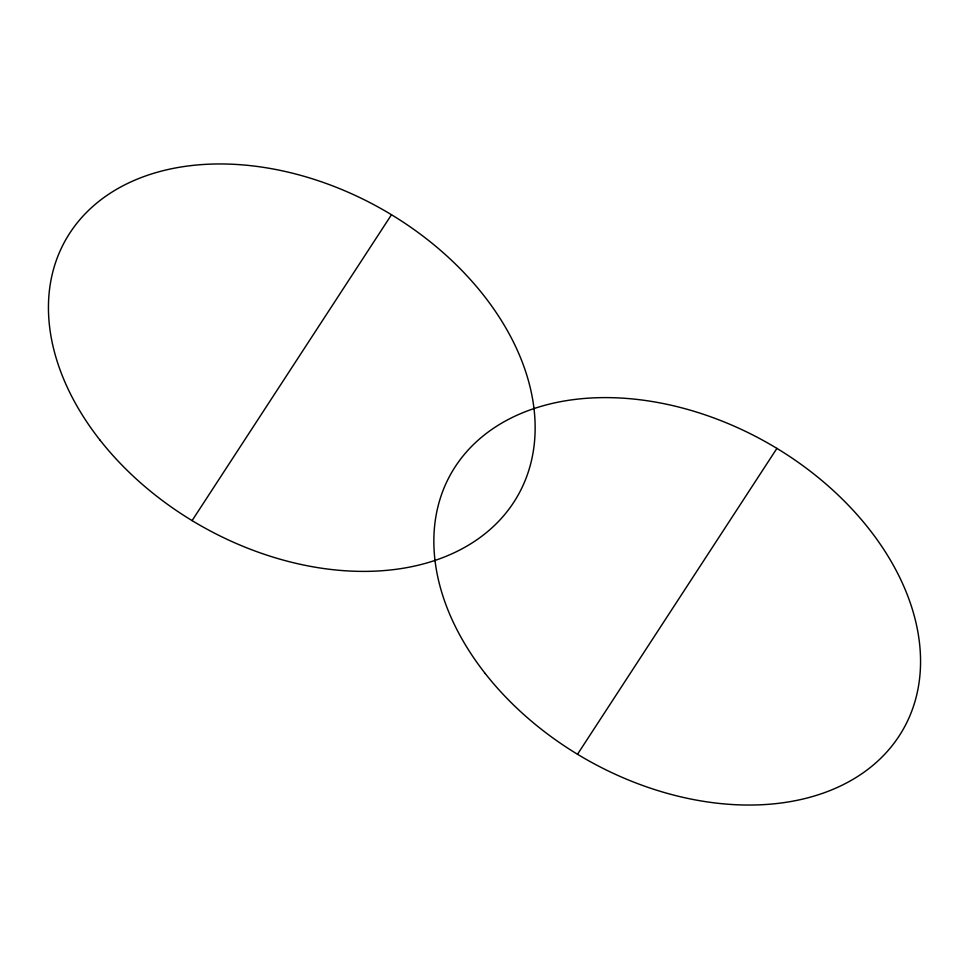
<?xml version="1.0" encoding="UTF-8"?>
<svg xmlns="http://www.w3.org/2000/svg" width="969" height="969" viewBox="0 0 969 969"><rect width="100%" height="100%" fill="white"/><g stroke="black" fill="none" stroke-linecap="round" stroke-linejoin="round"><path stroke-width="1.45" d="M192.092 520.607L391.488 214.73M577.512 754.27L776.908 448.393M485.203 673.491A259.728 182.366 29.4 0 0 902.684 730.226A259.728 182.366 29.4 0 0 643.731 400.258A259.728 182.366 29.4 0 0 485.203 673.491M99.795 439.841A259.728 182.366 29.4 0 0 517.276 496.576A259.728 182.366 29.4 0 0 258.311 166.607A259.728 182.366 29.4 0 0 99.795 439.841"/></g></svg>
